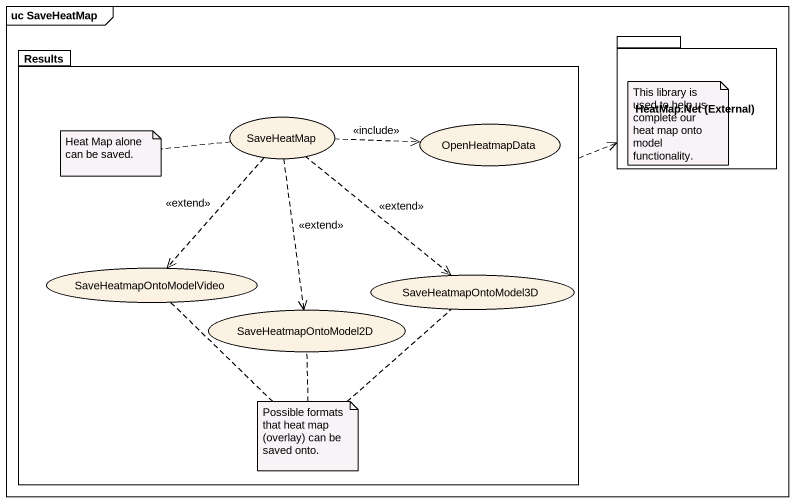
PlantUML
@startuml
mainframe uc SaveHeatMap
package Results {
  usecase SaveHeatMap
  usecase OpenHeatmapData
  usecase SaveHeatmapOntoModelVideo
  usecase SaveHeatmapOntoModel3D
  usecase SaveHeatmapOntoModel2D
}
package "HeatMap.Net (External)" as HeatMap_Net_External {
}
Results .right.> HeatMap_Net_External
SaveHeatMap .right.> OpenHeatmapData : <<include>>
SaveHeatMap ..> SaveHeatmapOntoModelVideo : <<extend>>
SaveHeatMap ..> SaveHeatmapOntoModel3D : <<extend>>
SaveHeatMap ..> SaveHeatmapOntoModel2D : <<extend>>
note as N1
  This library is used to help us complete our heat map onto model functionality.
end note
note left of SaveHeatMap : Heat Map alone can be saved.
note as N3
  Possible formats that heat map (overlay) can be saved onto.
end note
N3 .. SaveHeatmapOntoModelVideo
N3 .. SaveHeatmapOntoModel3D
N3 .. SaveHeatmapOntoModel2D
@enduml
